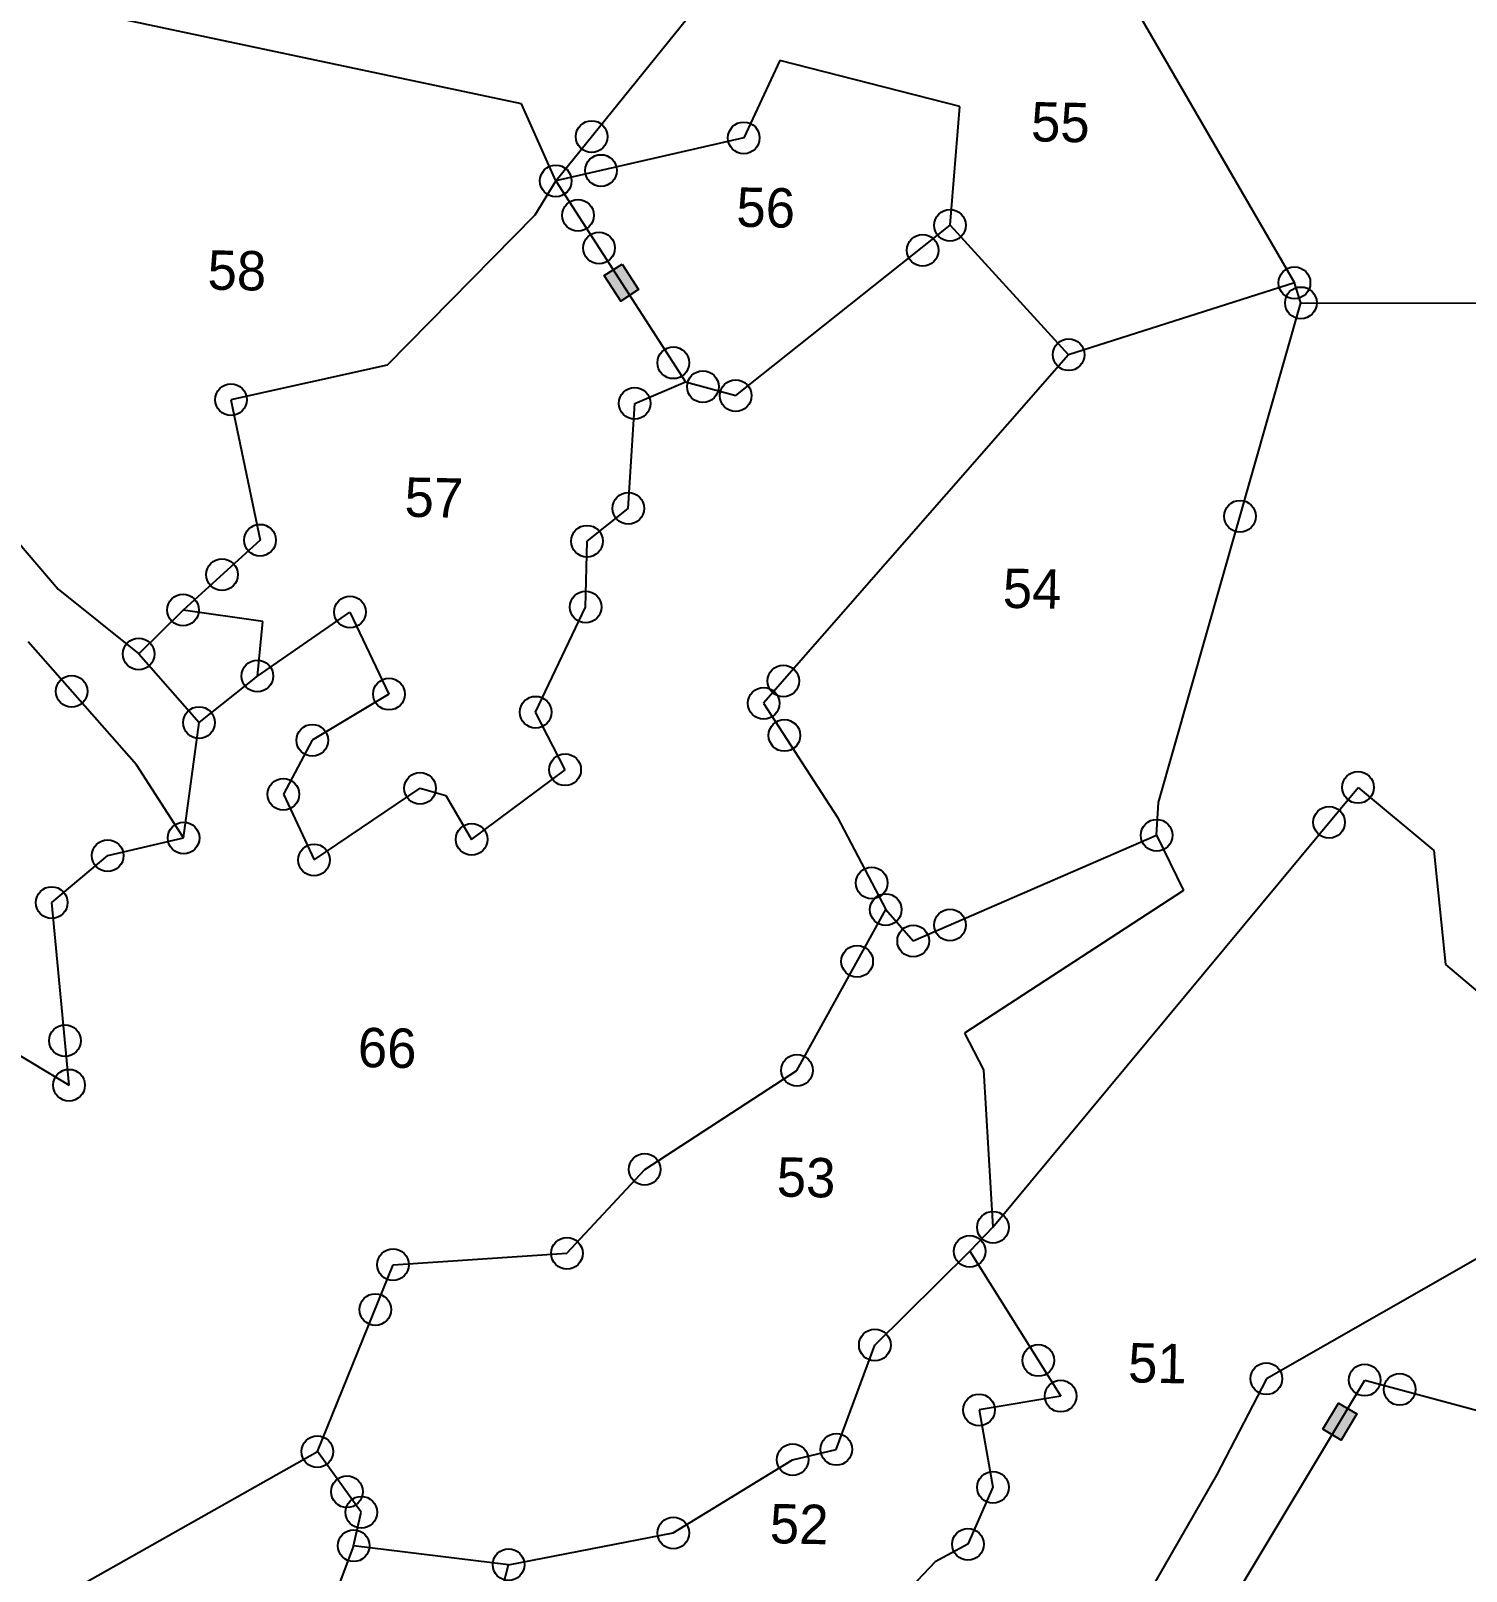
# Model space of a CAD drawing. Header units: metres. Extents: x 276691 to 279396, y 2061581 to 2064323.
# Drawn here: x 278472.5 to 278799.7, y 2063205.9 to 2063557 of the extents above; entities that cross this region are included whole.
import ezdxf
from ezdxf.enums import TextEntityAlignment as Align

# ---------------------------------------------------------------- set-up
doc = ezdxf.new("R2010")
doc.units = ezdxf.units.M
for name, color, linetype in [('OFF', 1, 'Continuous'), ('POLY_PARCEL', 6, 'Continuous'), ('TEXT_PARCEL', 7, 'Continuous'), ('V_BOUND_LINE', 7, 'Continuous')]:
    doc.layers.add(name, color=color, linetype=linetype)
doc.styles.add('TEXT_MAP', font='')
doc.styles.get('TEXT_MAP').set_extended_font_data('Kruti Dev 050')

msp = doc.modelspace()

# ---------------------------------------------------------------- hatches: boundary and pattern name
for points in [[(278606.96, 2063495.41), (278611, 2063498.02), (278607.23, 2063503.85), (278603.2, 2063501.24)], [(278774.72, 2063241.78), (278770.6, 2063244.25), (278767.03, 2063238.3), (278771.15, 2063235.83)]]:
    msp.add_hatch(color=256).paths.add_polyline_path(points)

# ---------------------------------------------------------------- linework, layer by layer
for points in [[(278607.23, 2063503.85), (278611, 2063498.02), (278606.96, 2063495.41), (278603.2, 2063501.24)], [(278767.03, 2063238.3), (278770.6, 2063244.25), (278774.72, 2063241.78), (278771.15, 2063235.83)]]:
    msp.add_lwpolyline(points, close=True)
for centre in [(278600.29, 2063532.9), (278635, 2063532.6), (278592.14, 2063522.8), (278602.43, 2063525.16), (278597.22, 2063514.94), (278682.01, 2063512.68), (278602.01, 2063507.51), (278675.76, 2063506.98), (278760.54, 2063499.56), (278761.99, 2063495), (278618.91, 2063481.33), (278709.05, 2063483.17), (278625.66, 2063475.9), (278633.17, 2063473.86), (278518.08, 2063472.92), (278610.12, 2063472.09), (278608.67, 2063448.16), (278748.13, 2063446.37), (278524.73, 2063440.91), (278599.25, 2063440.68), (278516.06, 2063433.05), (278507.17, 2063424.99), (278545.2, 2063424.53), (278598.94, 2063425.67), (278497.05, 2063414.97), (278524.12, 2063409.94), (278644.01, 2063408.82), (278481.75, 2063406.45), (278554.09, 2063405.82), (278639.52, 2063403.74), (278587.54, 2063401.71), (278510.8, 2063399.35), (278644.27, 2063396.4), (278536.61, 2063395.31), (278594.27, 2063388.58), (278530.05, 2063383), (278561.21, 2063384.36), (278775.04, 2063384.56), (278768.44, 2063376.62), (278507.27, 2063373.05), (278572.93, 2063372.73), (278729.1, 2063373.67), (278490, 2063369.01), (278537.02, 2063368.05), (278664.17, 2063362.79), (278477.23, 2063358.32), (278667.37, 2063356.72), (278681.99, 2063353.2), (278673.61, 2063349.56), (278660.84, 2063344.91), (278480.22, 2063326.84), (278647.11, 2063320.07), (278481.18, 2063316.7), (278612.41, 2063297.51), (278691.78, 2063284.33), (278594.66, 2063278.38), (278686.5, 2063278.84), (278555.03, 2063275.78), (278551.01, 2063265.57), (278664.87, 2063257.48), (278702.13, 2063253.96), (278754.15, 2063249.79), (278776.55, 2063249.49), (278707.24, 2063245.83), (278784.5, 2063247.36), (278688.64, 2063242.69), (278537.78, 2063233.19), (278646.12, 2063231.34), (278656.08, 2063233.69), (278544.51, 2063224.03), (278691.79, 2063225.05), (278547.8, 2063219.37), (278618.92, 2063214.64), (278546.05, 2063211.73), (278686.09, 2063212.07), (278581.36, 2063207.42)]:
    msp.add_circle(centre, 3.61)
at = {"layer": 'OFF'}
msp.add_line((278682.01, 2063512.68), (278709.05, 2063483.17), dxfattribs=at)
at = {"layer": 'POLY_PARCEL'}
for p, q in [((278592.14, 2063522.8), (278682.34, 2063634.53)), ((278682.34, 2063634.53), (278760.54, 2063499.56)), ((278584.32, 2063540.32), (278469.4, 2063564.71)), ((278643.22, 2063550.2), (278635, 2063532.6)), ((278684.25, 2063539.77), (278643.22, 2063550.2)), ((278592.14, 2063522.8), (278584.32, 2063540.32)), ((278682.01, 2063512.68), (278684.25, 2063539.77)), ((278635, 2063532.6), (278592.14, 2063522.8)), ((278592.14, 2063522.8), (278587.36, 2063514.96)), ((278592.14, 2063522.8), (278621.73, 2063476.97)), ((278587.36, 2063514.96), (278553.73, 2063480.82)), ((278633.17, 2063473.86), (278682.01, 2063512.68)), ((278760.54, 2063499.56), (278709.05, 2063483.17)), ((278761.99, 2063495), (278760.54, 2063499.56)), ((278729.54, 2063381.13), (278761.99, 2063495)), ((278761.99, 2063495), (278884.26, 2063494.76)), ((278553.73, 2063480.82), (278518.08, 2063472.92)), ((278709.05, 2063483.17), (278639.52, 2063403.74)), ((278610.12, 2063472.09), (278621.73, 2063476.97)), ((278621.73, 2063476.97), (278633.17, 2063473.86)), ((278518.08, 2063472.92), (278524.73, 2063440.91)), ((278608.67, 2063448.16), (278610.12, 2063472.09)), ((278465.47, 2063445.22), (278478.69, 2063429.76)), ((278599.25, 2063440.68), (278608.67, 2063448.16)), ((278524.73, 2063440.91), (278507.17, 2063424.99)), ((278598.94, 2063425.67), (278599.25, 2063440.68)), ((278478.69, 2063429.76), (278497.05, 2063414.97)), ((278507.17, 2063424.99), (278497.05, 2063414.97)), ((278525.34, 2063422.38), (278507.17, 2063424.99)), ((278524.12, 2063409.94), (278545.2, 2063424.53)), ((278545.2, 2063424.53), (278554.09, 2063405.82)), ((278587.54, 2063401.71), (278598.94, 2063425.67)), ((278524.12, 2063409.94), (278525.34, 2063422.38)), ((278496.51, 2063389.72), (278471.82, 2063417.71)), ((278497.05, 2063414.97), (278510.8, 2063399.35)), ((278510.8, 2063399.35), (278524.12, 2063409.94)), ((278554.09, 2063405.82), (278536.61, 2063395.31)), ((278639.52, 2063403.74), (278656.26, 2063377.84)), ((278594.27, 2063388.58), (278587.54, 2063401.71)), ((278507.27, 2063373.05), (278510.8, 2063399.35)), ((278536.61, 2063395.31), (278530.05, 2063383)), ((278507.27, 2063373.05), (278496.51, 2063389.72)), ((278572.93, 2063372.73), (278594.27, 2063388.58)), ((278530.05, 2063383), (278537.02, 2063368.05)), ((278537.02, 2063368.05), (278561.21, 2063384.36)), ((278561.21, 2063384.36), (278567.03, 2063382.72)), ((278567.03, 2063382.72), (278572.93, 2063372.73)), ((278691.78, 2063284.33), (278775.04, 2063384.56)), ((278775.04, 2063384.56), (278792.33, 2063370.15)), ((278729.1, 2063373.67), (278729.54, 2063381.13)), ((278656.26, 2063377.84), (278667.37, 2063356.72)), ((278490, 2063369.01), (278507.27, 2063373.05)), ((278673.61, 2063349.56), (278729.1, 2063373.67)), ((278729.1, 2063373.67), (278735.24, 2063361.09)), ((278477.23, 2063358.32), (278490, 2063369.01)), ((278792.33, 2063370.15), (278795, 2063344.21)), ((278735.24, 2063361.09), (278685.33, 2063328.56)), ((278481.18, 2063316.7), (278477.23, 2063358.32)), ((278647.11, 2063320.07), (278667.37, 2063356.72)), ((278667.37, 2063356.72), (278673.61, 2063349.56)), ((278795, 2063344.21), (278845.05, 2063301.62)), ((278685.33, 2063328.56), (278689.64, 2063320.16)), ((278466.92, 2063325.3), (278481.18, 2063316.7)), ((278612.41, 2063297.51), (278647.11, 2063320.07)), ((278689.64, 2063320.16), (278691.78, 2063284.33)), ((278845.05, 2063301.62), (278754.15, 2063249.79)), ((278594.66, 2063278.38), (278612.41, 2063297.51)), ((278691.78, 2063284.33), (278686.5, 2063278.84)), ((278555.03, 2063275.78), (278594.66, 2063278.38)), ((278664.87, 2063257.48), (278686.5, 2063278.84)), ((278686.5, 2063278.84), (278707.24, 2063245.83)), ((278537.78, 2063233.19), (278555.03, 2063275.78)), ((278656.08, 2063233.69), (278664.87, 2063257.48)), ((278754.15, 2063249.79), (278742.75, 2063227.79)), ((278707.24, 2063245.83), (278688.64, 2063242.69)), ((278688.64, 2063242.69), (278691.79, 2063225.05)), ((278472.68, 2063196.48), (278537.78, 2063233.19)), ((278547.8, 2063219.37), (278537.78, 2063233.19)), ((278618.92, 2063214.64), (278646.12, 2063231.34)), ((278646.12, 2063231.34), (278656.08, 2063233.69)), ((278742.75, 2063227.79), (278710.59, 2063171.89)), ((278691.79, 2063225.05), (278686.09, 2063212.07)), ((278546.05, 2063211.73), (278547.8, 2063219.37)), ((278581.36, 2063207.42), (278618.92, 2063214.64)), ((278546.05, 2063211.73), (278532.38, 2063175.49)), ((278581.36, 2063207.42), (278546.05, 2063211.73)), ((278686.09, 2063212.07), (278678.66, 2063208.07)), ((278569.57, 2063162.29), (278581.36, 2063207.42)), ((278678.66, 2063208.07), (278671.8, 2063200.86))]:
    msp.add_line(p, q, dxfattribs=at)
at = {"layer": 'V_BOUND_LINE'}
for p, q in [((278689.19, 2063104), (278776.55, 2063249.49)), ((278776.55, 2063249.49), (278808.96, 2063240.77))]:
    msp.add_line(p, q, dxfattribs=at)

# ---------------------------------------------------------------- texts
at = {"layer": 'TEXT_PARCEL', "style": 'TEXT_MAP'}
for s, p in [('55', (278707.09, 2063531.69)), ('56', (278639.92, 2063512.23)), ('58', (278519.36, 2063497.9)), ('57', (278564.27, 2063446.13)), ('54', (278700.65, 2063425.37)), ('66', (278553.62, 2063320.71)), ('53', (278649.12, 2063291.2)), ('51', (278729.22, 2063248.85)), ('52', (278647.54, 2063212.19))]:
    msp.add_text(s, height=8.973, rotation=358.8297, dxfattribs=at).set_placement(p, align=Align.CENTER)

doc.saveas('drawing.dxf')
